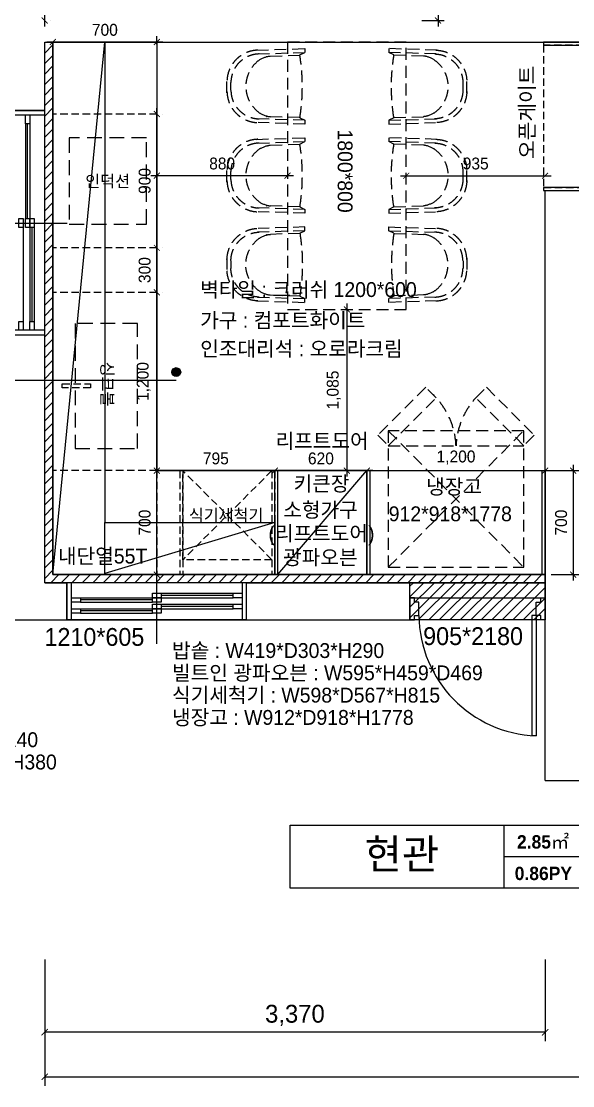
# Model space of a CAD drawing. Header units: inches. Extents: x 45519 to 207552, y -100391 to 47052.
# Drawn here: x 148790 to 152504, y 21224 to 28388 of the extents above; entities that cross this region are included whole.
import ezdxf
from ezdxf.enums import TextEntityAlignment as Align

# ---------------------------------------------------------------- set-up
doc = ezdxf.new("R2010")
doc.units = ezdxf.units.IN
doc.header["$LTSCALE"] = 100
doc.header["$MEASUREMENT"] = 0
doc.header["$PDSIZE"] = 700.071425
for name, pattern in [('DASHED', [0.75, 0.5, -0.25]), ('DASHEDX2', [1.5, 1, -0.5]), ('DH-HID2', [1.2, 0.8, -0.4])]:
    doc.linetypes.add(name, pattern=pattern)
for name, color, linetype in [('0-ELC TEXT', 7, 'Continuous'), ('03-TEXT', 3, 'Continuous'), ('03-WAL NEW', 3, 'Continuous'), ('06-FUR', 6, 'Continuous'), ('07-DIM', 1, 'Continuous'), ('07-DIM WAL', 5, 'Continuous'), ('2-con', 2, 'Continuous'), ('3.기호.계단선', 30, 'Continuous'), ('4-win', 4, 'Continuous'), ('CO-BATH', 6, 'Continuous'), ('FU-FURM', 251, 'DH-HID2'), ('FUR', 8, 'DASHED'), ('도면층4', 4, 'Continuous'), ('도면층5', 5, 'Continuous'), ('설비', 140, 'Continuous')]:
    doc.layers.add(name, color=color, linetype=linetype)
doc.styles.add('HY 울릉도 L', font='')
doc.styles.add('넥슨고딕', font='NEXONLv1GothicBold.ttf')
doc.styles.add('마감재', font='stylu.ttf')
doc.styles.add('코레일둥고', font='Korail_Round_Gothic_Medium.ttf')
doc.styles.get('HY 울릉도 L').set_extended_font_data('HY울릉도L')
doc.dimstyles.new('40', dxfattribs={"dimscale": 40, "dimtxt": 2, "dimasz": 1, "dimexe": 1, "dimexo": 1, "dimgap": 1, "dimtad": 1, "dimdec": 0, "dimrnd": 0.05, "dimdsep": 46, "dimlunit": 6, "dimtxsty": 'HY 울릉도 L', "dimblk": 'ARCHTICK', "dimcen": 2.5, "dimdle": 1, "dimclrd": 133, "dimclre": 133, "dimclrt": 30, "dimadec": 0, "dimazin": 0, "dimtfac": 1, "dimtdec": 0, "dimtix": 1, "dimtmove": 2, "dimatfit": 3, "dimldrblk": 'ARCHTICK', "dimfxl": 0, "dimlwd": -1, "dimlwe": -1, "dimarcsym": 0})
doc.dimstyles.new('벽치수 Copy of DIM-50', dxfattribs={"dimscale": 60, "dimtxt": 2, "dimasz": 0.7, "dimexe": 1, "dimexo": 1, "dimgap": 0.7, "dimtad": 1, "dimdec": 0, "dimzin": 1, "dimdsep": 46, "dimlunit": 6, "dimtxsty": '마감재', "dimblk": 'ARCHTICK', "dimcen": -0.09, "dimclrd": 1, "dimclre": 1, "dimclrt": 3, "dimadec": 0, "dimazin": 0, "dimtfac": 1, "dimtdec": 0, "dimtix": 1, "dimtmove": 2, "dimatfit": 0, "dimldrblk": 'ARCHTICK', "dimfxl": 0, "dimtolj": 1, "dimtzin": 0, "dimarcsym": 0})
pattern_1 = [(45, (18351.733, 0), (-35.355339, 35.355339), [])]

# ---------------------------------------------------------------- blocks, each defined once
blk = doc.blocks.new('_ArchTick')
at = {"color": 0, "linetype": 'ByBlock', "const_width": 0.15}
blk.add_lwpolyline([(-0.5, -0.5), (0.5, 0.5)], dxfattribs=at)
blk = doc.blocks.new('*D111')
at = {"layer": '07-DIM', "color": 1, "lineweight": -2}
for p, q in [((148947.9, 22073.9), (148947.9, 21523.9)), ((152317.9, 22073.9), (152317.9, 21523.9)), ((152317.9, 21583.9), (148947.9, 21583.9))]:
    blk.add_line(p, q, dxfattribs=at)
at = {"layer": 'Defpoints', "color": 0}
for p in [(148947.9, 22133.9), (152317.9, 22133.9), (148947.9, 21583.9)]:
    blk.add_point(p, dxfattribs=at)
at = {"layer": '07-DIM', "color": 1, "lineweight": -2, "xscale": 42, "yscale": 42, "zscale": 42, "rotation": 180}
blk.add_blockref('_ArchTick', (148947.9, 21583.9), dxfattribs=at)
at = {"layer": '07-DIM', "color": 1, "lineweight": -2, "xscale": 42, "yscale": 42, "zscale": 42}
blk.add_blockref('_ArchTick', (152317.9, 21583.9), dxfattribs=at)
at = {"layer": '07-DIM', "color": 3, "insert": (150632.9, 21697.1), "char_height": 120, "attachment_point": 5, "style": '마감재'}
blk.add_mtext('\\A1;3,370', dxfattribs=at)
blk = doc.blocks.new('*D112')
at = {"layer": '07-DIM', "color": 1, "lineweight": -2}
for p, q in [((148947.9, 22073.9), (148947.9, 21223.9)), ((160117.9, 22073.9), (160117.9, 21223.9)), ((148947.9, 21283.9), (160117.9, 21283.9))]:
    blk.add_line(p, q, dxfattribs=at)
at = {"layer": 'Defpoints', "color": 0}
for p in [(148947.9, 22133.9), (160117.9, 22133.9), (160117.9, 21283.9)]:
    blk.add_point(p, dxfattribs=at)
at = {"layer": '07-DIM', "color": 1, "lineweight": -2, "xscale": 42, "yscale": 42, "zscale": 42, "rotation": 180}
blk.add_blockref('_ArchTick', (148947.9, 21283.9), dxfattribs=at)
at = {"layer": '07-DIM', "color": 1, "lineweight": -2, "xscale": 42, "yscale": 42, "zscale": 42}
blk.add_blockref('_ArchTick', (160117.9, 21283.9), dxfattribs=at)
at = {"layer": '07-DIM', "color": 3, "insert": (154532.9, 21397.1), "char_height": 120, "attachment_point": 5, "style": '마감재'}
blk.add_mtext('\\A1;11,170', dxfattribs=at)
blk = doc.blocks.new('*D132')
at = {"layer": '07-DIM WAL', "color": 133}
for p, q in [((148947.9, 28353.8), (148947.9, 29733.8)), ((148987.9, 29693.8), (148987.9, 29693.8)), ((148987.9, 28393.8), (148987.9, 28393.8))]:
    blk.add_line(p, q, dxfattribs=at)
at = {"layer": 'Defpoints', "color": 0}
for p in [(148947.9, 29693.8), (148947.9, 29693.8), (148947.9, 28393.8)]:
    blk.add_point(p, dxfattribs=at)
at = {"layer": '07-DIM WAL', "color": 133, "xscale": 40, "yscale": 40, "zscale": 40}
for p, rotation in [((148947.9, 29693.8), 90), ((148947.9, 28393.8), 270)]:
    blk.add_blockref('_ArchTick', p, dxfattribs=dict(at, rotation=rotation))
at = {"layer": '07-DIM WAL', "color": 30, "insert": (148859.9, 29043.8), "char_height": 80, "attachment_point": 5, "rotation": 90, "style": 'HY 울릉도 L'}
blk.add_mtext('1,300', dxfattribs=at)
blk = doc.blocks.new('*D138')
at = {"layer": '07-DIM WAL', "color": 133}
for p, q in [((151494, 29393.8), (151636.9, 29393.8)), ((151596.9, 29433.8), (151596.9, 28353.8)), ((151487.9, 28393.8), (151636.9, 28393.8))]:
    blk.add_line(p, q, dxfattribs=at)
at = {"layer": 'Defpoints', "color": 0}
for p in [(151454, 29393.8), (151447.9, 28393.8), (151596.9, 28393.8)]:
    blk.add_point(p, dxfattribs=at)
at = {"layer": '07-DIM WAL', "color": 133, "xscale": 40, "yscale": 40, "zscale": 40}
for p, rotation in [((151596.9, 29393.8), 90), ((151596.9, 28393.8), 270)]:
    blk.add_blockref('_ArchTick', p, dxfattribs=dict(at, rotation=rotation))
at = {"layer": '07-DIM WAL', "color": 30, "insert": (151509, 28893.8), "char_height": 80, "attachment_point": 5, "rotation": 90, "style": 'HY 울릉도 L'}
blk.add_mtext('1,000', dxfattribs=at)
blk = doc.blocks.new('*D139')
at = {"layer": '07-DIM WAL', "color": 133}
for p, q in [((152357.9, 25363.8), (152547.5, 25363.8)), ((152507.5, 25403.8), (152507.5, 24623.8)), ((152357.9, 24663.8), (152547.5, 24663.8))]:
    blk.add_line(p, q, dxfattribs=at)
at = {"layer": 'Defpoints', "color": 0}
for p in [(152317.9, 25363.8), (152317.9, 24663.8), (152507.5, 24663.8)]:
    blk.add_point(p, dxfattribs=at)
at = {"layer": '07-DIM WAL', "color": 133, "xscale": 40, "yscale": 40, "zscale": 40}
for p, rotation in [((152507.5, 25363.8), 90), ((152507.5, 24663.8), 270)]:
    blk.add_blockref('_ArchTick', p, dxfattribs=dict(at, rotation=rotation))
at = {"layer": '07-DIM WAL', "color": 30, "insert": (152425.9, 25013.8), "char_height": 80, "attachment_point": 5, "rotation": 90, "style": 'HY 울릉도 L'}
blk.add_mtext('700', dxfattribs=at)
blk = doc.blocks.new('*D140')
at = {"layer": '07-DIM WAL', "color": 133}
blk.add_line((151077.9, 25363.8), (152357.9, 25363.8), dxfattribs=at)
at = {"layer": 'Defpoints', "color": 0}
for p in [(151117.9, 25363.8), (152317.9, 25363.8), (152317.9, 25363.8)]:
    blk.add_point(p, dxfattribs=at)
at = {"layer": '07-DIM WAL', "color": 133, "xscale": 40, "yscale": 40, "zscale": 40, "rotation": 180}
blk.add_blockref('_ArchTick', (151117.9, 25363.8), dxfattribs=at)
at = {"layer": '07-DIM WAL', "color": 133, "xscale": 40, "yscale": 40, "zscale": 40}
blk.add_blockref('_ArchTick', (152317.9, 25363.8), dxfattribs=at)
at = {"layer": '07-DIM WAL', "color": 30, "insert": (151717.9, 25451.8), "char_height": 80, "attachment_point": 5, "style": 'HY 울릉도 L'}
blk.add_mtext('1,200', dxfattribs=at)
blk = doc.blocks.new('*D141')
at = {"layer": '07-DIM WAL', "color": 133}
blk.add_line((151157.9, 25363.8), (150457.9, 25363.8), dxfattribs=at)
at = {"layer": 'Defpoints', "color": 0}
for p in [(150497.9, 25363.8), (150497.9, 25363.8), (151117.9, 25363.8)]:
    blk.add_point(p, dxfattribs=at)
at = {"layer": '07-DIM WAL', "color": 133, "xscale": 40, "yscale": 40, "zscale": 40, "rotation": 180}
blk.add_blockref('_ArchTick', (150497.9, 25363.8), dxfattribs=at)
at = {"layer": '07-DIM WAL', "color": 133, "xscale": 40, "yscale": 40, "zscale": 40}
blk.add_blockref('_ArchTick', (151117.9, 25363.8), dxfattribs=at)
at = {"layer": '07-DIM WAL', "color": 30, "insert": (150807.9, 25445.5), "char_height": 80, "attachment_point": 5, "style": 'HY 울릉도 L'}
blk.add_mtext('620', dxfattribs=at)
blk = doc.blocks.new('*D142')
at = {"layer": '07-DIM WAL', "color": 133}
blk.add_line((150537.9, 25363.8), (149662.9, 25363.8), dxfattribs=at)
at = {"layer": 'Defpoints', "color": 0}
for p in [(149702.9, 25363.8), (149702.9, 25363.8), (150497.9, 25363.8)]:
    blk.add_point(p, dxfattribs=at)
at = {"layer": '07-DIM WAL', "color": 133, "xscale": 40, "yscale": 40, "zscale": 40, "rotation": 180}
blk.add_blockref('_ArchTick', (149702.9, 25363.8), dxfattribs=at)
at = {"layer": '07-DIM WAL', "color": 133, "xscale": 40, "yscale": 40, "zscale": 40}
blk.add_blockref('_ArchTick', (150497.9, 25363.8), dxfattribs=at)
at = {"layer": '07-DIM WAL', "color": 30, "insert": (150100.4, 25445.6), "char_height": 80, "attachment_point": 5, "style": 'HY 울릉도 L'}
blk.add_mtext('795', dxfattribs=at)
blk = doc.blocks.new('vudauseh2')
at = {"layer": '2-con'}
for p, q in [((174147.9, 9968.8), (174147.9, 10428.8)), ((173897.9, 9968.8), (174147.9, 9968.8)), ((177517.9, 9428.8), (177767.9, 9428.8)), ((177517.9, 5458.8), (177517.9, 9428.8)), ((173897.9, 8458.8), (174147.9, 8458.8)), ((174147.9, 6788.8), (174147.9, 8458.8)), ((174147.9, 6788.8), (174297.9, 6788.8)), ((174297.9, 6538.8), (174297.9, 6788.8)), ((175507.9, 6788.8), (176607.9, 6788.8)), ((175507.9, 6538.8), (175507.9, 6788.8)), ((176607.9, 6538.8), (176607.9, 6788.8)), ((173897.9, 6538.8), (174297.9, 6538.8)), ((175507.9, 6538.8), (176607.9, 6538.8)), ((177517.9, 5458.8), (177767.9, 5458.8))]:
    blk.add_line(p, q, dxfattribs=at)
blk.add_lwpolyline([(174147.9, 10428.8), (177767.9, 10428.8)], dxfattribs=at)
at = {"layer": '4-win'}
for points in [[(173897.9, 8458.8), (174147.9, 8458.8), (174147.9, 9968.8), (173897.9, 9968.8)], [(173897.9, 9938.8), (174147.9, 9938.8), (174147.9, 9968.8), (173897.9, 9968.8)], [(173897.9, 8458.8), (174147.9, 8458.8), (174147.9, 8488.8), (173897.9, 8488.8)], [(175507.9, 6538.8), (175507.9, 6788.8), (174297.9, 6788.8), (174297.9, 6538.8)], [(174327.9, 6538.8), (174327.9, 6788.8), (174297.9, 6788.8), (174297.9, 6538.8)], [(175507.9, 6538.8), (175507.9, 6788.8), (175477.9, 6788.8), (175477.9, 6538.8)]]:
    blk.add_lwpolyline(points, close=True, dxfattribs=at)
at = {"layer": '도면층4'}
for p, q in [((174032.5, 9240.1), (174032.5, 9878.8)), ((173728.7, 9208.8), (174298.7, 9208.8)), ((174062.5, 8548.8), (174062.5, 9180.1)), ((174902.9, 6377.4), (174902.9, 6927.4)), ((174872.9, 6673.4), (174387.9, 6673.4)), ((175417.9, 6703.4), (174932.9, 6703.4)), ((176607.9, 6688.8), (177517.9, 6688.8)), ((174872.9, 6599.6), (174387.9, 6599.6)), ((175417.9, 6629.6), (174932.9, 6629.6)), ((175507.9, 6538.8), (174297.9, 6538.8)), ((177517.9, 6538.8), (176607.9, 6538.8)), ((177427.9, 6568.8), (177427.9, 5759.4)), ((177457.9, 6568.8), (177427.9, 6568.8)), ((177457.9, 6568.8), (177457.9, 5758.8)), ((177457.9, 5758.8), (177427.9, 5758.8))]:
    blk.add_line(p, q, dxfattribs=at)
for points in [[(174047.5, 9878.8), (174017.5, 9878.8), (174017.5, 9938.8), (174047.5, 9938.8)], [(174003.7, 9180.1), (173973.7, 9180.1), (173973.7, 9240.1), (174003.7, 9240.1)], [(174047.5, 9180.1), (174017.5, 9180.1), (174017.5, 9240.1), (174047.5, 9240.1)], [(174077.5, 9180.1), (174047.5, 9180.1), (174047.5, 9240.1), (174077.5, 9240.1)], [(174003.7, 8488.8), (173973.7, 8488.8), (173973.7, 8548.8), (174003.7, 8548.8)], [(174077.5, 8488.8), (174047.5, 8488.8), (174047.5, 8548.8), (174077.5, 8548.8)], [(174387.9, 6688.4), (174387.9, 6658.4), (174327.9, 6658.4), (174327.9, 6688.4)], [(174932.9, 6718.4), (174932.9, 6688.4), (174872.9, 6688.4), (174872.9, 6718.4)], [(174932.9, 6688.4), (174932.9, 6658.4), (174872.9, 6658.4), (174872.9, 6688.4)], [(175477.9, 6718.4), (175477.9, 6688.4), (175417.9, 6688.4), (175417.9, 6718.4)], [(174387.9, 6614.6), (174387.9, 6584.6), (174327.9, 6584.6), (174327.9, 6614.6)], [(174932.9, 6644.6), (174932.9, 6614.6), (174872.9, 6614.6), (174872.9, 6644.6)], [(174932.9, 6614.6), (174932.9, 6584.6), (174872.9, 6584.6), (174872.9, 6614.6)], [(175477.9, 6644.6), (175477.9, 6614.6), (175417.9, 6614.6), (175417.9, 6644.6)]]:
    blk.add_lwpolyline(points, close=True, dxfattribs=at)
for points in [[(176607.9, 6538.8), (176637.9, 6538.8), (176637.9, 6568.8), (176667.9, 6568.8), (176667.9, 6658.8), (176637.9, 6658.8), (176637.9, 6688.8), (176607.9, 6688.8), (176607.9, 6538.8)], [(177517.9, 6538.8), (177487.9, 6538.8), (177487.9, 6568.8), (177457.9, 6568.8), (177457.9, 6658.8), (177487.9, 6658.8), (177487.9, 6688.8), (177517.9, 6688.8), (177517.9, 6538.8)]]:
    blk.add_lwpolyline(points, dxfattribs=at)
at = {"layer": '도면층5'}
for p, q in [((174017.5, 9878.8), (174017.5, 9240.1)), ((174047.5, 9878.8), (174047.5, 9240.1)), ((174003.7, 9180.1), (174003.7, 8548.8)), ((174047.5, 9180.1), (174047.5, 8548.8)), ((174077.5, 9180.1), (174077.5, 8548.8)), ((174387.9, 6688.4), (174872.9, 6688.4)), ((174932.9, 6718.4), (175417.9, 6718.4)), ((174932.9, 6688.4), (175417.9, 6688.4)), ((174387.9, 6658.4), (174872.9, 6658.4)), ((174387.9, 6614.6), (174872.9, 6614.6)), ((174932.9, 6644.6), (175417.9, 6644.6)), ((174932.9, 6614.6), (175417.9, 6614.6)), ((174387.9, 6584.6), (174872.9, 6584.6))]:
    blk.add_line(p, q, dxfattribs=at)
blk.add_arc((177486.5, 6577.5), 818.7, 180.60969, 267.9973, dxfattribs=at)
at = {"layer": '도면층4', "style": '코레일둥고'}
for s, p in [('1210*605', (174146.4, 6364.6)), ('905*2180', (176696.7, 6369.9))]:
    blk.add_text(s, height=120, dxfattribs=at).set_placement(p)
blk = doc.blocks.new('*D148')
at = {"layer": '07-DIM WAL', "color": 133}
for p, q in [((149742.9, 28248.8), (148962.9, 28248.8)), ((149702.9, 28233.8), (149702.9, 28288.8))]:
    blk.add_line(p, q, dxfattribs=at)
at = {"layer": 'Defpoints', "color": 0}
for p in [(149002.9, 28248.8), (149002.9, 28248.8), (149702.9, 28193.8)]:
    blk.add_point(p, dxfattribs=at)
at = {"layer": '07-DIM WAL', "color": 133, "xscale": 40, "yscale": 40, "zscale": 40, "rotation": 180}
blk.add_blockref('_ArchTick', (149002.9, 28248.8), dxfattribs=at)
at = {"layer": '07-DIM WAL', "color": 133, "xscale": 40, "yscale": 40, "zscale": 40}
blk.add_blockref('_ArchTick', (149702.9, 28248.8), dxfattribs=at)
at = {"layer": '07-DIM WAL', "color": 30, "insert": (149352.9, 28330.5), "char_height": 80, "attachment_point": 5, "style": 'HY 울릉도 L'}
blk.add_mtext('700', dxfattribs=at)
blk = doc.blocks.new('*D238')
at = {"layer": '07-DIM WAL', "color": 133}
for p, q in [((149702.9, 24623.8), (149702.9, 25403.8)), ((149742.9, 25363.8), (149742.9, 25363.8)), ((149742.9, 24663.8), (149742.9, 24663.8))]:
    blk.add_line(p, q, dxfattribs=at)
at = {"layer": 'Defpoints', "color": 0}
for p in [(149702.9, 25363.8), (149702.9, 25363.8), (149702.9, 24663.8)]:
    blk.add_point(p, dxfattribs=at)
at = {"layer": '07-DIM WAL', "color": 133, "xscale": 40, "yscale": 40, "zscale": 40}
for p, rotation in [((149702.9, 25363.8), 90), ((149702.9, 24663.8), 270)]:
    blk.add_blockref('_ArchTick', p, dxfattribs=dict(at, rotation=rotation))
at = {"layer": '07-DIM WAL', "color": 30, "insert": (149621.2, 25013.8), "char_height": 80, "attachment_point": 5, "rotation": 90, "style": 'HY 울릉도 L'}
blk.add_mtext('700', dxfattribs=at)
blk = doc.blocks.new('*D239')
at = {"layer": '07-DIM WAL', "color": 133}
for p, q in [((149702.9, 25323.8), (149702.9, 26603.8)), ((149742.9, 26563.8), (149742.9, 26563.8)), ((149742.9, 25363.8), (149742.9, 25363.8))]:
    blk.add_line(p, q, dxfattribs=at)
at = {"layer": 'Defpoints', "color": 0}
for p in [(149702.9, 26563.8), (149702.9, 26563.8), (149702.9, 25363.8)]:
    blk.add_point(p, dxfattribs=at)
at = {"layer": '07-DIM WAL', "color": 133, "xscale": 40, "yscale": 40, "zscale": 40}
for p, rotation in [((149702.9, 26563.8), 90), ((149702.9, 25363.8), 270)]:
    blk.add_blockref('_ArchTick', p, dxfattribs=dict(at, rotation=rotation))
at = {"layer": '07-DIM WAL', "color": 30, "insert": (149615, 25963.8), "char_height": 80, "attachment_point": 5, "rotation": 90, "style": 'HY 울릉도 L'}
blk.add_mtext('1,200', dxfattribs=at)
blk = doc.blocks.new('*D240')
at = {"layer": '07-DIM WAL', "color": 133}
for p, q in [((149702.9, 26523.8), (149702.9, 26903.8)), ((149742.9, 26863.8), (149742.9, 26863.8)), ((149742.9, 26563.8), (149742.9, 26563.8))]:
    blk.add_line(p, q, dxfattribs=at)
at = {"layer": 'Defpoints', "color": 0}
for p in [(149702.9, 26863.8), (149702.9, 26863.8), (149702.9, 26563.8)]:
    blk.add_point(p, dxfattribs=at)
at = {"layer": '07-DIM WAL', "color": 133, "xscale": 40, "yscale": 40, "zscale": 40}
for p, rotation in [((149702.9, 26863.8), 90), ((149702.9, 26563.8), 270)]:
    blk.add_blockref('_ArchTick', p, dxfattribs=dict(at, rotation=rotation))
at = {"layer": '07-DIM WAL', "color": 30, "insert": (149621.1, 26713.8), "char_height": 80, "attachment_point": 5, "rotation": 90, "style": 'HY 울릉도 L'}
blk.add_mtext('300', dxfattribs=at)
blk = doc.blocks.new('*D241')
at = {"layer": '07-DIM WAL', "color": 133}
for p, q in [((149702.9, 26823.8), (149702.9, 27803.8)), ((149742.9, 27763.8), (149742.9, 27763.8)), ((149742.9, 26863.8), (149742.9, 26863.8))]:
    blk.add_line(p, q, dxfattribs=at)
at = {"layer": 'Defpoints', "color": 0}
for p in [(149702.9, 27763.8), (149702.9, 27763.8), (149702.9, 26863.8)]:
    blk.add_point(p, dxfattribs=at)
at = {"layer": '07-DIM WAL', "color": 133, "xscale": 40, "yscale": 40, "zscale": 40}
for p, rotation in [((149702.9, 27763.8), 90), ((149702.9, 26863.8), 270)]:
    blk.add_blockref('_ArchTick', p, dxfattribs=dict(at, rotation=rotation))
at = {"layer": '07-DIM WAL', "color": 30, "insert": (149621.2, 27313.8), "char_height": 80, "attachment_point": 5, "rotation": 90, "style": 'HY 울릉도 L'}
blk.add_mtext('900', dxfattribs=at)
blk = doc.blocks.new('F-122')
at = {"layer": 'FU-FURM'}
for p, q in [((-44.5, 507.6), (33.4, 507.7)), ((-26.5, 482.3), (26.6, 482.3)), ((-253.8, -17.2), (-244.1, 296.9)), ((-228.4, -17.2), (-218.5, 303.3)), ((217.8, 301.5), (228.5, -16.6)), ((243, 308.1), (253.9, -16.6)), ((-210.5, 16.6), (-204.3, 215.2)), ((-203.9, 218.6), (-204.3, 215.2)), ((-203.6, 221.9), (-203.9, 218.6)), ((-203.2, 225.1), (-203.6, 221.9)), ((-202.7, 228.2), (-203.2, 225.1)), ((-202.1, 231.5), (-202.7, 228.2)), ((-201.3, 234.9), (-202.1, 231.5)), ((-200.3, 238.5), (-201.3, 234.9)), ((-199.2, 242.4), (-200.3, 238.5)), ((-197.7, 246.9), (-199.2, 242.4)), ((-196, 251.7), (-197.7, 246.9)), ((-194.1, 256.9), (-196, 251.7)), ((-192.1, 262.1), (-194.1, 256.9)), ((-189.9, 267.4), (-192.1, 262.1)), ((-187.7, 272.4), (-189.9, 267.4)), ((-185.5, 277.2), (-187.7, 272.4)), ((-183.3, 281.4), (-185.5, 277.2)), ((182.6, 281.9), (184.8, 277.6)), ((184.8, 277.6), (187.1, 272.9)), ((187.1, 272.9), (189.3, 267.8)), ((189.3, 267.8), (191.4, 262.6)), ((191.4, 262.6), (193.5, 257.3)), ((193.5, 257.3), (195.4, 252.2)), ((195.4, 252.2), (197.1, 247.4)), ((197.1, 247.4), (198.6, 242.9)), ((198.6, 242.9), (199.8, 239)), ((199.8, 239), (200.7, 235.4)), ((200.7, 235.4), (201.5, 232)), ((201.5, 232), (202.1, 228.7)), ((202.1, 228.7), (202.6, 225.6)), ((202.6, 225.6), (203, 222.4)), ((203, 222.4), (203.4, 219.1)), ((203.4, 219.1), (203.8, 215.7)), ((203.8, 215.7), (210.4, 17.1)), ((-211.6, 16.7), (-228.4, -17.2)), ((211.5, 17.2), (228.5, -16.6)), ((-228.4, -17.2), (-253.8, -17.2)), ((253.9, -16.6), (228.5, -16.6))]:
    blk.add_line(p, q, dxfattribs=at)
for centre, radius, start, end in [((-30.8, 294), 213.6, 90.90916, 178.7855), ((30.1, 294.1), 213.6, 1.35671, 89.233), ((-24.5, 286.7), 194.3, 90.90924, 178.78542), ((23.8, 286.8), 194.3, 1.35653, 89.23304), ((-0.2, 162.3), 218.5, 33.19496, 146.94725), ((-0.2, 162.3), 218.5, 158.34937, 158.47219), ((-0.2, 162.3), 218.5, 21.66998, 21.79281), ((-1.7, 1330.6), 1330.6, 260.92322, 279.2189)]:
    blk.add_arc(centre, radius, start, end, dxfattribs=at)
blk = doc.blocks.new('*D242')
at = {"layer": '07-DIM WAL', "color": 133}
blk.add_line((150622.9, 27348.8), (149662.9, 27348.8), dxfattribs=at)
at = {"layer": 'Defpoints', "color": 0}
for p in [(149702.9, 27348.8), (149702.9, 27348.8), (150582.9, 27348.8)]:
    blk.add_point(p, dxfattribs=at)
at = {"layer": '07-DIM WAL', "color": 133, "xscale": 40, "yscale": 40, "zscale": 40, "rotation": 180}
blk.add_blockref('_ArchTick', (149702.9, 27348.8), dxfattribs=at)
at = {"layer": '07-DIM WAL', "color": 133, "xscale": 40, "yscale": 40, "zscale": 40}
blk.add_blockref('_ArchTick', (150582.9, 27348.8), dxfattribs=at)
at = {"layer": '07-DIM WAL', "color": 30, "insert": (150142.9, 27430.6), "char_height": 80, "attachment_point": 5, "style": 'HY 울릉도 L'}
blk.add_mtext('880', dxfattribs=at)
blk = doc.blocks.new('*D243')
at = {"layer": '07-DIM WAL', "color": 133}
blk.add_line((151342.9, 27348.8), (152357.9, 27348.8), dxfattribs=at)
at = {"layer": 'Defpoints', "color": 0}
for p in [(151382.9, 27348.8), (152317.9, 27348.8), (152317.9, 27348.8)]:
    blk.add_point(p, dxfattribs=at)
at = {"layer": '07-DIM WAL', "color": 133, "xscale": 40, "yscale": 40, "zscale": 40, "rotation": 180}
blk.add_blockref('_ArchTick', (151382.9, 27348.8), dxfattribs=at)
at = {"layer": '07-DIM WAL', "color": 133, "xscale": 40, "yscale": 40, "zscale": 40}
blk.add_blockref('_ArchTick', (152317.9, 27348.8), dxfattribs=at)
at = {"layer": '07-DIM WAL', "color": 30, "insert": (151850.4, 27430.6), "char_height": 80, "attachment_point": 5, "style": 'HY 울릉도 L'}
blk.add_mtext('935', dxfattribs=at)
blk = doc.blocks.new('*D244')
at = {"layer": '07-DIM WAL', "color": 133}
for p, q in [((150982.9, 26488.8), (150982.9, 25323.8)), ((151022.9, 26448.8), (151022.9, 26448.8)), ((151022.9, 25363.8), (151022.9, 25363.8))]:
    blk.add_line(p, q, dxfattribs=at)
at = {"layer": 'Defpoints', "color": 0}
for p in [(150982.9, 26448.8), (150982.9, 25363.8), (150982.9, 25363.8)]:
    blk.add_point(p, dxfattribs=at)
at = {"layer": '07-DIM WAL', "color": 133, "xscale": 40, "yscale": 40, "zscale": 40}
for p, rotation in [((150982.9, 26448.8), 90), ((150982.9, 25363.8), 270)]:
    blk.add_blockref('_ArchTick', p, dxfattribs=dict(at, rotation=rotation))
at = {"layer": '07-DIM WAL', "color": 30, "insert": (150895, 25906.3), "char_height": 80, "attachment_point": 5, "rotation": 90, "style": 'HY 울릉도 L'}
blk.add_mtext('1,085', dxfattribs=at)

msp = doc.modelspace()

# ---------------------------------------------------------------- hatches: boundary and pattern name
at = {"layer": '0-ELC TEXT'}
h = msp.add_hatch(color=256, dxfattribs=at)
h.dxf.hatch_style = 1
edge = h.paths.add_edge_path()
edge.add_arc((149833.5, 26027), 30, 0, 360)
at = {"layer": '03-WAL NEW'}
h = msp.add_hatch(dxfattribs=at)
h.set_pattern_fill('_USER', color=256, scale=50, angle=45, pattern_type=0)
h.set_pattern_definition(pattern_1)
h.paths.add_polyline_path([(151407.9, 24608.8), (152317.9, 24608.8), (152317.9, 24358.8), (151407.9, 24358.8)])
h = msp.add_hatch(dxfattribs=at)
h.set_pattern_fill('_USER', color=256, scale=50, angle=45, pattern_type=0)
h.set_pattern_definition(pattern_1)
h.paths.add_polyline_path([(151407.9, 24608.8), (152317.9, 24608.8), (152317.9, 24358.8), (151407.9, 24358.8)])
at = {"layer": '3.기호.계단선'}
h = msp.add_hatch(dxfattribs=at)
h.set_pattern_fill('_USER', color=256, scale=50, angle=45, pattern_type=0)
h.set_pattern_definition([(45, (0, 0), (-35.355339, 35.355339), [])])
h.paths.add_polyline_path([(149002.9, 28248.8), (149002.9, 24663.8), (152317.9, 24663.8), (152317.9, 24608.8), (148947.9, 24608.8), (148947.9, 28248.8)])

# ---------------------------------------------------------------- linework, layer by layer
at = {"layer": '0-ELC TEXT'}
for p, q in [((148498.1, 25972), (149833.5, 25972)), ((152042, 22553.8), (152042, 22978.3)), ((152042, 22766), (152551.6, 22766))]:
    msp.add_line(p, q, dxfattribs=at)
msp.add_lwpolyline([(150602, 22978.3), (152551.6, 22978.3), (152551.6, 22553.8), (150602, 22553.8)], close=True, dxfattribs=at)
msp.add_circle((149833.5, 26027), 30, dxfattribs=at)
at = {"layer": '03-WAL NEW'}
msp.add_lwpolyline([(151407.9, 24608.8), (152317.9, 24608.8), (152317.9, 24358.8), (151407.9, 24358.8)], close=True, dxfattribs=at)
msp.add_lwpolyline([(151407.9, 24608.8), (152317.9, 24608.8), (152317.9, 24358.8), (151407.9, 24358.8)], close=True, dxfattribs=at)
at = {"layer": '06-FUR', "color": 7, "linetype": 'DASHEDX2'}
for points in [[(149113.1, 27603.8), (149113.1, 27023.8), (149633.1, 27023.8), (149633.1, 27603.8)], [(149572.8, 25513.8), (149572.8, 26353.8), (149152.8, 26353.8), (149152.8, 25513.8)]]:
    msp.add_lwpolyline(points, close=True, dxfattribs=at)
at = {"layer": '3.기호.계단선'}
msp.add_lwpolyline([(149002.9, 28248.8), (149002.9, 24663.8), (152317.9, 24663.8), (152317.9, 24608.8), (148947.9, 24608.8), (148947.9, 28248.8), (149002.9, 28248.8)], dxfattribs=at)
at = {"layer": 'CO-BATH'}
for p, q in [((150517.9, 24665.2), (151117.9, 25363.8)), ((150517.9, 24663.8), (150517.9, 25363.8))]:
    msp.add_line(p, q, dxfattribs=at)
for points in [[(149002.9, 28248.8), (149702.9, 28248.8), (149702.9, 27603.8), (149702.9, 27603.8), (149702.9, 25363.8), (152317.9, 25363.8), (152317.9, 24663.8), (149002.9, 24663.8), (149002.9, 28248.8)], [(150497.9, 25013.8), (150497.9, 24663.8), (149002.9, 24663.8), (149002.9, 28248.8), (149352.9, 28248.8), (149352.9, 25013.8), (150497.9, 25013.8), (149352.9, 24670.8), (149352.9, 25013.8)], [(149002.9, 24663.8), (149352.9, 28248.8)]]:
    msp.add_lwpolyline(points, dxfattribs=at)
for points in [[(152307.9, 28228.8), (152577.9, 28228.8), (152577.9, 28248.8), (152307.9, 28248.8)], [(152307.9, 27248.8), (152577.9, 27248.8), (152577.9, 27268.8), (152307.9, 27268.8)], [(150497.9, 25363.8), (151117.9, 25363.8), (151117.9, 24663.8), (150497.9, 24663.8)], [(151117.9, 25363.8), (151137.9, 25363.8), (151137.9, 24663.8), (151117.9, 24663.8)], [(152297.9, 25363.8), (152317.9, 25363.8), (152317.9, 24663.8), (152297.9, 24663.8)]]:
    msp.add_lwpolyline(points, close=True, dxfattribs=at)
at = {"layer": 'FU-FURM'}
for p, q in [((151261.9, 24713.8), (152173.9, 25631.8)), ((151261.9, 25631.8), (152173.9, 24713.8)), ((151261.9, 25531.8), (152173.9, 25531.8))]:
    msp.add_line(p, q, dxfattribs=at)
for points in [[(151382.9, 26448.8), (151382.9, 28248.8), (150582.9, 28248.8), (150582.9, 26448.8)], [(151261.9, 24713.8), (152173.9, 24713.8), (152173.9, 25631.8), (151261.9, 25631.8)]]:
    msp.add_lwpolyline(points, close=True, dxfattribs=at)
for points in [[(151191.2, 25602.5), (151261.9, 25531.8), (151584.4, 25854.3), (151513.6, 25925), (151191.2, 25602.5)], [(152244.6, 25602.5), (152173.9, 25531.8), (151851.5, 25854.3), (151922.2, 25925), (152244.6, 25602.5)]]:
    msp.add_lwpolyline(points, dxfattribs=at)
for centre, start, end in [((151205.2, 25508.3), 2.62419, 47.62419), ((152230.6, 25508.3), 132.37581, 177.37581)]:
    msp.add_arc(centre, 513.3, start, end, dxfattribs=at)
at = {"layer": 'FUR'}
for p, q in [((149702.9, 27763.8), (149002.9, 27763.8)), ((149702.9, 26863.8), (149002.9, 26863.8)), ((149702.9, 26563.8), (149002.9, 26563.8)), ((149702.9, 25363.8), (149002.9, 25363.8)), ((149702.9, 25363.8), (149702.9, 24663.8)), ((149857.9, 25363.8), (149857.9, 24663.8)), ((150477.9, 24763.8), (149877.9, 25363.8)), ((150477.9, 25363.8), (149877.9, 24763.8)), ((149877.9, 25363.8), (149877.9, 24663.8)), ((150477.9, 25363.8), (150477.9, 24663.8)), ((150497.9, 25363.8), (150497.9, 24663.8))]:
    msp.add_line(p, q, dxfattribs=at)
for points in [[(152307.9, 27268.8), (152577.9, 27268.8), (152577.9, 28228.8), (152307.9, 28228.8)], [(149066.5, 25947.5), (149257.3, 25947.5), (149257.3, 25920.2), (149066.5, 25920.2)], [(150477.9, 24763.8), (149877.9, 24763.8), (149877.9, 25363.8), (150477.9, 25363.8)]]:
    msp.add_lwpolyline(points, close=True, dxfattribs=at)

# ---------------------------------------------------------------- block references
msp.add_blockref('vudauseh2', (-25200, 17820))
at = {"layer": 'FU-FURM'}
for p, rotation in [((150682.9, 27950.5), 89.99999999999999), ((150682.9, 27350.5), 89.99999999999999), ((151282.9, 26750.1), 270)]:
    msp.add_blockref('F-122', p, dxfattribs=dict(at, rotation=rotation))
at = {"layer": 'FU-FURM', "xscale": -1}
for p, rotation in [((151282.9, 27950.5), 270), ((151282.9, 27350.5), 270), ((150682.9, 26750.1), 90)]:
    msp.add_blockref('F-122', p, dxfattribs=dict(at, rotation=rotation))

# ---------------------------------------------------------------- texts
at = {"layer": '0-ELC TEXT', "style": '코레일둥고'}
for s, rotation, p in [('오픈게이트', 90, (152246.7, 27462.1)), ('1800*800', 270, (150920.9, 27660.3))]:
    msp.add_text(s, height=100, rotation=rotation, dxfattribs=at).set_placement(p)
for s, p in [('리프트도어', (150502.2, 25514.3)), ('키큰장', (150623.5, 25226.2)), ('냉장고', (151516.7, 25205.6)), ('소형가구', (150554.3, 25049.8)), ('912*918*1778', (151264.6, 25023.4)), ('(리프트도어)', (150454.3, 24891.4)), ('광파오븐', (150553.1, 24730.2)), ('밥솥 : W419*D303*H290', (149805.2, 24102.8)), ('빌트인 광파오븐 : W595*H459*D469', (149805.2, 23952.8)), ('식기세척기 : W598*D567*H815', (149805.2, 23802.8)), ('냉장고 : W912*D918*H1778', (149805.2, 23652.8)), ('식기건조대 : W400*D450*H140', (147098.1, 23502.8)), ('음식물처리기 : W277*D444*H380', (147098.1, 23352.8))]:
    msp.add_text(s, height=100, dxfattribs=at).set_placement(p)
at = {"layer": '03-TEXT'}
for s, height, style, p in [('2.85㎡', 90, '넥슨고딕', (152304.2, 22820.1)), ('현관', 200, '코레일둥고', (151353.6, 22682.7)), ('0.86PY', 90, '넥슨고딕', (152306.1, 22607.9))]:
    msp.add_text(s, height=height, dxfattribs=dict(at, style=style)).set_placement(p, align=Align.CENTER)
at = {"layer": '06-FUR', "color": 7, "linetype": 'DASHEDX2', "style": '코레일둥고'}
for s, p in [('인덕션', (149221.1, 27271.8)), ('식기세척기', (149918.5, 25024))]:
    msp.add_text(s, height=80, dxfattribs=at).set_placement(p)
msp.add_text('싱크볼', height=80, rotation=270, dxfattribs=at).set_placement((149328.9, 26097.1))
at = {"layer": '3.기호.계단선', "style": '코레일둥고'}
msp.add_text('내단열55T', height=100, dxfattribs=at).set_placement((149036.9, 24738.5))
at = {"layer": '설비', "color": 140, "style": '코레일둥고'}
for s, p in [('벽타일 : 크러쉬 1200*600', (149994.9, 26532.6)), ('가구 : 컴포트화이트', (149994.9, 26325.5)), ('인조대리석 : 오로라크림', (149994.9, 26134.1))]:
    msp.add_text(s, height=100, dxfattribs=at).set_placement(p)

# ---------------------------------------------------------------- dimensions: what is measured, and where the dimension line sits
at = {"layer": '07-DIM'}
for base, p1, p2, picture, middle in [((148947.9, 21583.9), (152317.9, 22133.9), (148947.9, 22133.9), '*D111', (150632.9, 21697.1)), ((160117.9, 21283.9), (148947.9, 22133.9), (160117.9, 22133.9), '*D112', (154532.9, 21397.1))]:
    dim = msp.add_linear_dim(base=base, p1=p1, p2=p2, dimstyle='벽치수 Copy of DIM-50', dxfattribs=at)
    dim.commit()
    dim.dimension.update_dxf_attribs({"geometry": picture, "text_midpoint": middle})
at = {"layer": '07-DIM WAL'}
for base, p1, p2, picture, middle in [((148947.9, 29693.8), (148947.9, 28393.8), (148947.9, 29693.8), '*D132', (148859.9, 29043.8)), ((149702.9, 27763.8), (149702.9, 26863.8), (149702.9, 27763.8), '*D241', (149621.2, 27313.8)), ((149702.9, 26863.8), (149702.9, 26563.8), (149702.9, 26863.8), '*D240', (149621.1, 26713.8)), ((149702.9, 26563.8), (149702.9, 25363.8), (149702.9, 26563.8), '*D239', (149615, 25963.8)), ((150982.9, 25363.8), (150982.9, 26448.8), (150982.9, 25363.8), '*D244', (150895, 25906.3)), ((149702.9, 25363.8), (149702.9, 24663.8), (149702.9, 25363.8), '*D238', (149621.2, 25013.8))]:
    dim = msp.add_linear_dim(base=base, p1=p1, p2=p2, angle=90, dimstyle='40', dxfattribs=at)
    dim.commit()
    dim.dimension.update_dxf_attribs({"geometry": picture, "text_midpoint": middle})
for base, p1, p2, picture, middle in [((151596.9, 28393.8), (151454, 29393.8), (151447.9, 28393.8), '*D138', (151509, 28893.8)), ((152507.5, 24663.8), (152317.9, 25363.8), (152317.9, 24663.8), '*D139', (152425.9, 25013.8))]:
    dim = msp.add_linear_dim(base=base, p1=p1, p2=p2, angle=90, dimstyle='40', override={"dimfxl": 1.25}, dxfattribs=at)
    dim.commit()
    dim.dimension.update_dxf_attribs({"geometry": picture, "text_midpoint": middle})
for base, p1, p2, picture, middle in [((149002.9, 28248.8), (149702.9, 28193.8), (149002.9, 28248.8), '*D148', (149352.9, 28330.5)), ((149702.9, 25363.8), (150497.9, 25363.8), (149702.9, 25363.8), '*D142', (150100.4, 25445.6)), ((150497.9, 25363.8), (151117.9, 25363.8), (150497.9, 25363.8), '*D141', (150807.9, 25445.5)), ((152317.9, 25363.8), (151117.9, 25363.8), (152317.9, 25363.8), '*D140', (151717.9, 25451.8))]:
    dim = msp.add_linear_dim(base=base, p1=p1, p2=p2, dimstyle='40', override={"dimfxl": 1.25}, dxfattribs=at)
    dim.commit()
    dim.dimension.update_dxf_attribs({"geometry": picture, "text_midpoint": middle})
for base, p1, p2, picture, middle in [((149702.9, 27348.8), (150582.9, 27348.8), (149702.9, 27348.8), '*D242', (150142.9, 27430.6)), ((152317.9, 27348.8), (151382.9, 27348.8), (152317.9, 27348.8), '*D243', (151850.4, 27430.6))]:
    dim = msp.add_linear_dim(base=base, p1=p1, p2=p2, dimstyle='40', dxfattribs=at)
    dim.commit()
    dim.dimension.update_dxf_attribs({"geometry": picture, "text_midpoint": middle})

doc.saveas('drawing.dxf')
